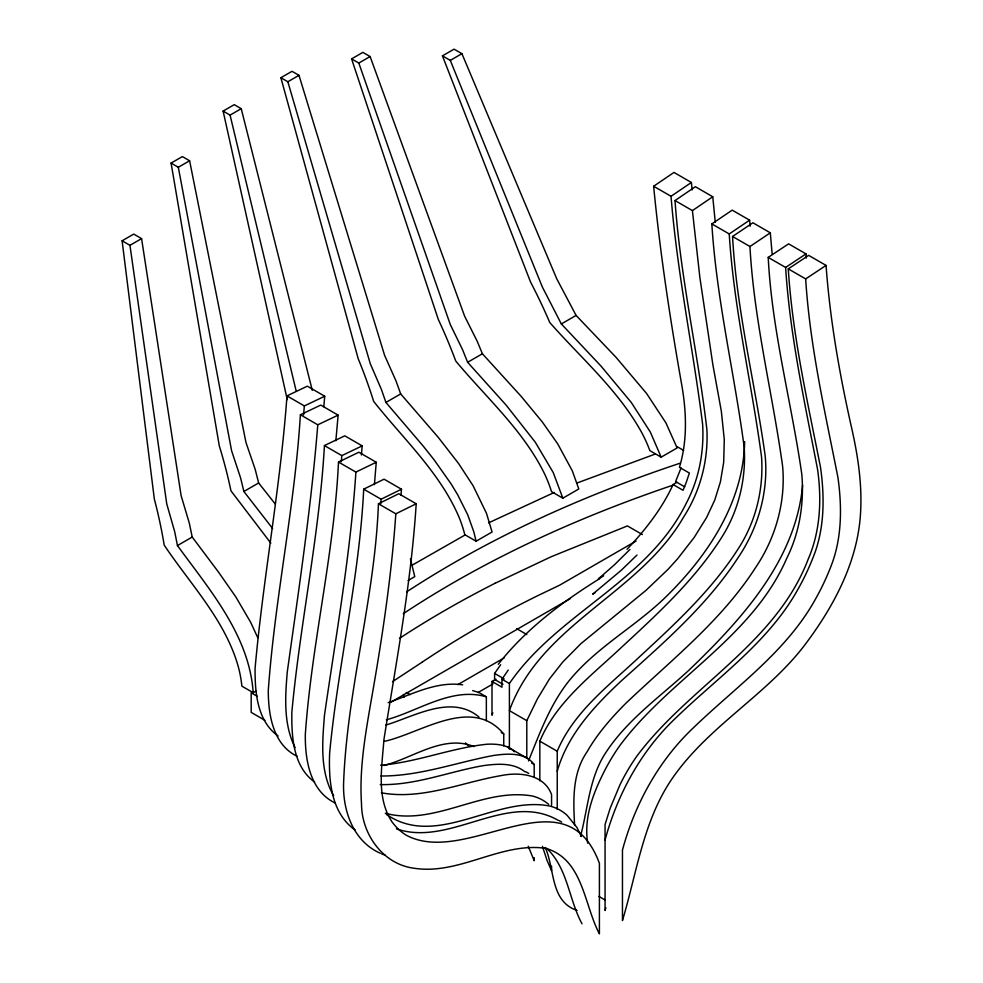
<?xml version="1.0" encoding="UTF-8"?>
<svg xmlns="http://www.w3.org/2000/svg" width="983" height="983" viewBox="0 0 983 983"><rect width="100%" height="100%" fill="white"/><g stroke="black" fill="none" stroke-linecap="round" stroke-linejoin="round"><path stroke-width="1.47" d="M744.647 441.65C743.455 503.026 706.974 557.226 664.201 598.5C633.396 627.965 594.482 648.559 567.818 682.374C549.681 705.72 539.483 733.834 528.51 760.94M400.99 495.297L401.469 489.227L384.07 479.188L363.698 489.165C359.434 577.918 338.017 664.619 329.661 752.818C328.531 780.084 330.804 813.015 355.318 830.131M380.765 503.8L381.085 499.217L401.469 489.227M416.202 503.775L395.817 513.802C391.467 577.279 381.834 640.277 370.775 702.894C365.025 736.181 359.213 769.947 361.511 803.861C361.572 834.137 383.014 864.364 414.162 868.259C459.553 875.251 500.507 841.927 545.639 848.317C583.116 858.921 584 904.876 599.409 933.85L599.409 863.344C564.967 770.144 467.834 867.866 406.335 835.255A144.526 83.444 -60 0 1 391.775 821.542C376.12 797.422 382.043 766.58 383.923 739.646C396.309 661.276 411.201 583.091 416.202 503.775L398.803 493.736L378.43 503.763C374.978 597.836 347.097 689.181 343.595 783.058C342.612 810.606 353.364 841.522 380.323 853.244M374.412 484.668L376.256 462.256L358.869 452.217L338.496 462.047C334.232 553.626 311.697 643.165 305.32 734.375C304.988 759.613 309.915 790.996 335.326 803.086M376.256 462.256L355.895 472.086C350.526 553.724 336.161 634.33 324.488 715.182C322.326 741.944 319.659 771.52 333.63 795.726M361.4 455.006L362.186 445.877L344.787 435.838L324.427 445.569C319.401 535.157 300.11 623.148 291.84 712.294C291.521 736.599 293.02 766.421 314.597 782.05M341.31 461.703L341.814 455.608L362.186 445.877M335.854 440.74L338.127 415.145L320.741 405.094L300.38 414.765C294.765 507.265 274.81 598.291 268.285 690.57C268.298 714.702 273.004 744.77 297.284 756.357M338.127 415.145L317.779 424.803C311.12 507.609 298.721 589.8 287.269 672.028C285.131 697.242 283.399 724.385 295.133 747.682M323.788 406.704L324.722 396.223L307.335 386.172L286.975 395.891C280.438 487.187 263.211 577.353 255.076 668.391C254.916 692.081 257.018 721.067 278.14 735.997M303.563 414.973L304.361 405.93L324.722 396.223M802.607 485.27C795.751 560.445 741.305 619.868 689.366 669.779C660.687 696.382 627.486 719.372 605.823 752.585C589.296 777.467 587.994 808.21 580.523 836.3M605.061 839.998C617.533 793.871 641.235 750.533 676.169 717.59C718.561 676.636 769.062 641.629 798.147 588.952A144.526 83.444 -60 0 0 812.695 558.442C824.651 529.763 824.762 497.803 820.547 467.478C807.584 401.691 792.507 336.002 788.268 268.875L808.653 255.371L826.052 265.41C829.984 319.377 839.298 372.827 851.094 425.59C857.901 455.117 862.595 485.479 860.358 515.854C856.979 561.932 834.69 604.447 807.707 641.051C770.856 691.823 713.388 722.542 676.23 772.921C643.89 815.902 637.451 870.496 622.46 920.543L622.46 850.037C634.932 803.922 658.635 760.572 693.568 727.629C735.948 686.687 786.449 651.68 815.534 599.003A144.526 83.444 -60 0 0 830.094 568.481C842.05 539.802 842.161 507.842 837.946 477.517C824.97 411.73 809.894 346.041 805.667 278.914L788.268 268.875M605.909 907.764L605.061 910.504L605.061 824.54L610.173 808.235L619.941 784.852A117.776 67.999 -60 0 1 637.353 755.46C689.587 685.937 775.956 643.804 808.21 559.143C820.424 531.017 821.8 499.487 817.586 469.456C804.696 402.526 789.963 335.67 785.614 267.45L768.215 257.399L788.599 243.858L805.986 253.897L806.318 258.099M492.79 712.724L492.004 715.243L492.004 681.465L495.96 679.179M557.226 771.25C567.56 734.657 594.482 705.954 621.575 680.641C663.5 642.993 706.924 605.528 737.938 557.902C758.188 528.129 768.559 491.844 765.179 455.842C754.993 382.657 736.586 310.567 732.556 236.473L752.917 222.785L770.316 232.824L772.134 253.847M539.839 780.821L539.839 741.182C556.28 701.751 592.098 675.088 622.227 646.654C658.512 613.134 695.522 578.987 722.014 536.878C738.823 510.152 746.355 478.18 744.131 446.749C734.215 372.422 716.484 299.041 711.839 223.915L732.2 210.141L749.599 220.18L750.164 226.262M557.226 809.316L557.226 751.221C573.667 711.79 609.485 685.126 639.626 656.705C675.899 623.173 712.908 589.038 739.413 546.917C756.222 520.191 763.742 488.232 761.53 456.8C751.602 382.461 733.883 309.08 729.239 233.954L711.839 223.915M681.059 467.92L675.591 481.572L684.721 486.843M526.79 757.795L526.79 720.674L537.468 698.753L549.558 678.811L562.804 661.964L580.965 643.619L646.04 590.316L668.108 569.268L677.619 558.774L694.182 537.455L706.605 517.513L714.776 500.028L720.392 481.953L723.697 462.219L724.287 439.598L721.325 411.177L712.859 364.693L699.884 277.575L692.413 210.608L675.014 200.557L695.374 186.709L712.761 196.76L715.255 222.293M677.004 482.272L673.085 484.533C661.964 508.764 645.303 530.021 627.043 549.276M502.989 684.291L494.609 679.462L494.609 673.416L500.679 664.741M492.004 681.465L501.969 687.215L501.969 679.228L508.236 670.037M509.403 749.243L509.403 683.517C557.459 613.195 647.453 581.985 686.171 503.443C699.036 479.212 704.332 451.381 702.599 424.078C693.015 348.068 677.176 272.783 671.033 196.281L653.634 186.242L673.994 172.443L691.393 182.482L692.13 189.916M498.283 664.287C525.598 629.341 562.325 601.842 599.667 578.643M629.931 549.485L614.719 564.525L598.414 578.864L603.673 575.817M636.996 555.026L621.219 570.312L592.675 594.174L595.28 592.663M422.297 662.063L392.561 681.637M692.413 210.608L712.761 196.76M671.033 196.281L691.393 182.482M729.239 233.954L749.599 220.18M574.625 825.45C573.273 800.113 572.057 773.67 587.048 751.823C597.283 733.945 610.934 718.315 625.397 703.73C670.676 660.527 721.08 621.195 755.337 567.941C775.587 538.168 785.945 501.883 782.566 465.881C772.38 392.709 753.986 320.605 749.943 246.512L770.316 232.824M785.614 267.45L805.986 253.897M403.263 613.699C486.99 558.233 579.356 516.837 674.313 484.705M805.667 278.914L826.052 265.41M406.729 591.815C491.291 536.399 584.418 495.113 680.138 463.177M412.467 565.004L464.959 535.047M287.245 399.614L223.116 111.091L234.249 104.653L241.228 108.683L312.287 390.337M280.88 77.731L292.012 71.304L298.992 75.335L384.611 355.379L396.051 381.035L400.683 393.925L438.234 437.337L458.57 463.509L473.118 485.786L486.499 513.372L492.078 532L476.116 541.215L464.787 534.678A84.808 47.786 58.8 0 0 458.828 516.702C439.671 472.245 403.214 438.799 373.675 401.408A339.786 191.476 58.8 0 0 358.181 358.66L280.88 77.731L287.847 81.761L370.259 363.661L381.416 389.477L385.914 402.44L423.157 446.024L434.093 459.798L451.086 483.882L457.648 494.719L467.736 514.846L473.818 531.852L476.116 541.215M223.116 111.091L230.083 115.109L241.228 108.683M287.847 81.761L298.992 75.335M270.829 543.144L230.968 490.849A342.244 216.985 65.4 0 0 219.295 445.877L171.079 163.092L182.371 156.58L189.608 160.757L245.959 442.473L255.199 469.395L258.652 482.96L275.301 504.07M351.582 58.882L362.874 52.369L370.112 56.547L464.64 316.219L477.185 341.236L482.407 353.769L521.162 396.358L542.346 422.026L557.705 443.837L572.315 470.857L578.803 488.969L562.841 498.184L551.512 491.647A85.288 44.702 55.8 0 0 544.693 474.113C523.435 430.529 486.425 397.771 455.756 361.056A341.531 179.029 55.8 0 0 438.307 319.426L351.582 58.882L358.82 63.059L450.275 324.501L462.563 349.678L467.638 362.297L506.134 405.119L535.305 442.227L553.196 472.479L562.841 498.184M171.079 163.092L178.316 167.27L189.608 160.757M358.82 63.059L370.112 56.547M255.863 691.16L253.196 692.696L241.867 686.159A86.541 57.407 68.8 0 0 238.279 666.621C225.168 620.089 190.469 584.406 164.21 545.123A346.127 229.592 68.8 0 0 154.343 499.106L122.113 240.798L133.737 234.089L141.577 238.623L181.118 495.641L189.314 523.177L192.213 537.05L218.607 572.241L235.797 596.89L250.604 622.19L257.767 637.709M442.448 55.859L454.072 49.15L461.912 53.672L556.734 278.779L576.099 315.42L615.997 357.284L646.593 393.495L665.946 422.911L677.127 447.941L661.166 457.156L649.837 450.619A86.221 41.913 53.2 0 0 642.194 433.454C618.995 390.743 581.494 358.586 549.767 322.522A344.959 167.675 53.2 0 0 530.525 281.937L442.448 55.859L450.288 60.381L542.383 287.073L561.342 323.948L600.957 366.032L631.258 402.428L650.304 432.004L661.166 457.156M122.113 240.798L129.953 245.332L141.577 238.623M450.288 60.381L461.912 53.672M385.914 402.44L400.683 393.925M272.635 528.535L243.882 491.488L258.652 482.96M467.638 362.297L482.407 353.769M253.196 692.696C249.326 635.46 209.698 589.898 177.444 545.577L192.213 537.05M561.342 323.948L576.099 315.42M408.105 580.486L414.765 576.64L410.439 558.885M636.075 541.043L559.634 585.18L537.406 595.845A1059.428 611.659 0 0 0 422.285 662.063M390.583 702.366L570.386 598.561M457.894 684.598L504.328 657.787M477.971 692.585L493.036 683.885M488.576 522.858L554.265 492.471M495.088 583.275L551.144 556.747L627.424 525.917L642.366 534.543M577.021 483.009L655.182 454.072M388.125 702.661C412 694.354 436.624 681.022 462.686 684.832M385.84 725.073C414.445 716.423 451.418 693.949 478.979 717.012M386.282 719.814C418.451 711.164 451.738 686.613 486.352 696.824L486.352 720.686M384.046 765.474C412.786 758.188 443.493 734.08 474.076 746.625M384.5 741.317C421.056 733.281 471.803 695.571 503.751 733.982L503.751 745.864M380.63 765.229C416.939 762.317 451.111 747.891 487.236 744.205C496.722 743.836 507.425 744.672 514.539 751.725M380.261 784.581C415.686 785.429 448.973 771.569 483.415 765.622C497.238 763.766 513.433 762.415 524.983 771.839M380.925 776.005C419.581 776.226 456.321 762.39 493.908 755.411C507.375 753.58 525.131 752.044 534.187 764.528L534.187 776.717M381.33 792.802C422.063 800.273 461.285 782.431 500.802 775.661C519.196 771.778 544.152 774.248 551.574 794.596L551.574 805.249M385.299 813.273C435.371 826.519 482.272 787.297 532.331 796.009A117.776 67.999 -60 0 1 548.686 804.364M472.639 690.582L478.918 692.536L486.352 696.824M396.432 828.841C450.103 847.395 506.7 790.836 558.074 820.277M381.551 853.895L385.189 855.185M732.556 236.473L749.943 246.512M677.336 446.774L683.566 450.386M673.085 484.533L683.05 490.284L686.159 482.653L689.39 473.056L679.425 467.318C687.412 441.084 686.527 413.118 681.993 386.356C670.246 320.016 660.121 253.307 653.634 186.242M286.975 395.891L304.361 405.93M300.38 414.765L317.779 424.803M324.427 445.569L341.814 455.608M338.496 462.047L355.895 472.086M363.698 489.165L381.085 499.217M378.43 503.763L395.817 513.802M516.702 628.69L526.839 634.551M494.609 673.416L504.181 678.946M501.969 679.228L509.403 683.517M526.79 720.674L509.403 710.635C540.49 624.094 639.073 594.076 683.541 517.169C700.277 491.316 708.436 460.302 706.888 429.559C698.053 353.057 680.383 277.599 675.014 200.557M539.839 741.182L557.226 751.221M501.256 732.544L503.751 733.982M507.597 746.969L529.296 759.478M531.705 763.091L534.187 764.528M406.249 692.462L410.058 694.649M525.831 771.766L528.731 773.449M558.983 820.522L561.662 822.058M257.423 696.419L251.181 692.806L251.181 712.392L264.918 720.318M598.856 896.385L605.061 899.973M577.046 910.418C549.976 901.399 554.953 868.579 545.196 847.457M386.43 814.452C437.226 849.201 495.383 795.222 549.73 806.048A117.776 67.999 -60 0 1 567.13 815.337L576.91 827.44L581.42 836.496M465.438 742.927L468.621 746.023M546.646 848.292C567.805 868.173 568.715 899.384 582.022 923.811M528.24 846.252L534.187 860.703L534.187 857.655M542.444 846.351L547.076 860.506L551.574 870.741L551.574 866.17M243.882 491.488L240.565 477.849L231.595 450.755L178.316 167.27M230.083 115.109L296.202 391.136M403.411 694.49L404.038 697.303M177.444 545.577L174.691 531.631L166.754 503.935L129.953 245.332M768.215 257.399C771.901 330.792 791.426 401.949 801.809 474.322C804.254 503.05 799.658 532.43 786.744 558.332C752.228 637.783 670.025 678.135 619.966 745.409A117.776 67.999 -60 0 0 602.554 774.813C592.073 796.132 583.927 818.974 587.674 843.156M399.417 638.397A1060.006 611.991 0 0 1 495.088 583.263"/></g></svg>
